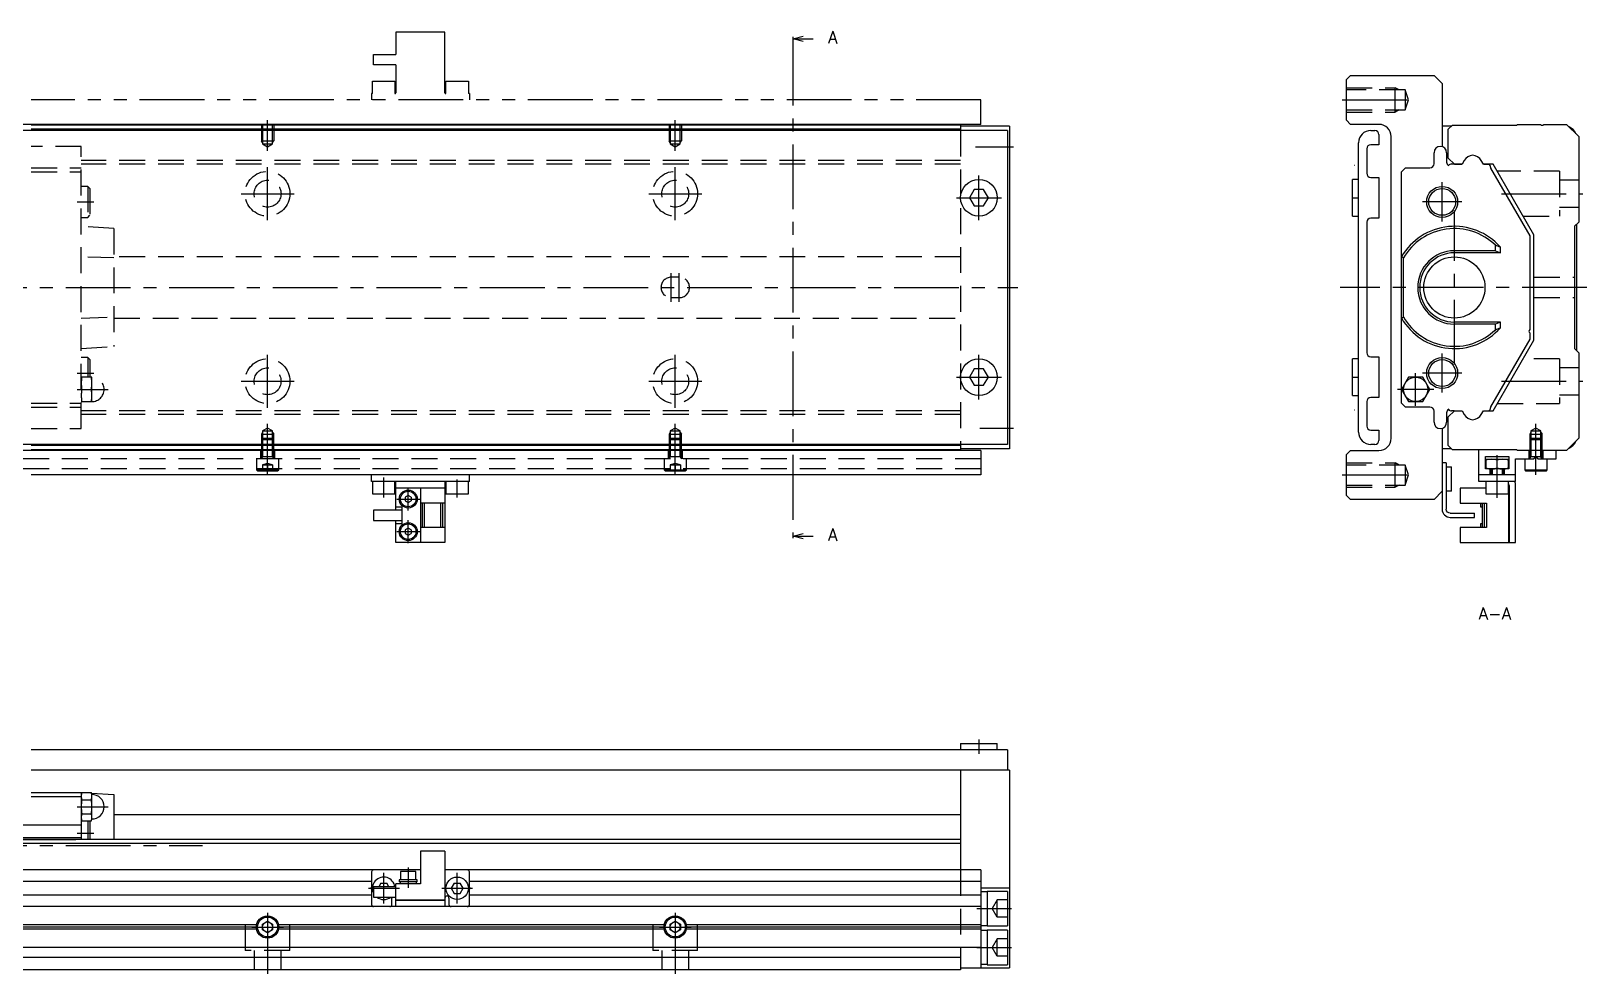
# Model space of a CAD drawing. Extents: x -4 to 877, y -8 to 240.
# Drawn here: x 495.3 to 876.9, y 9 to 240.3 of the extents above; entities that cross this region are included whole.
import ezdxf

# ---------------------------------------------------------------- set-up
doc = ezdxf.new("R2010")
doc.units = 0
doc.header["$LTSCALE"] = 0.5
for name, pattern in [('CENTER', [50.8, 31.75, -6.35, 6.35, -6.35]), ('DASHED', [19.05, 12.7, -6.35]), ('PHANTOM', [63.5, 31.75, -6.35, 6.35, -6.35, 6.35, -6.35])]:
    doc.linetypes.add(name, pattern=pattern)
for name, color, linetype in [('MSM_CENTER', 1, 'CENTER'), ('MSM_CONTINUOUS', 7, 'CONTINUOUS'), ('MSM_DASHED', 4, 'DASHED'), ('MSM_IMAGINARY', 6, 'PHANTOM'), ('MSM_NARROW', 5, 'CONTINUOUS'), ('MSM_PART_NUMBER', 7, 'CONTINUOUS')]:
    doc.layers.add(name, color=color, linetype=linetype)
doc.styles.get("Standard").update_dxf_attribs({"font": 'txt.shx', "height": 3, "bigfont": 'bigfont.shx'})

msp = doc.modelspace()

# ---------------------------------------------------------------- linework, layer by layer
at = {"layer": 'MSM_CENTER'}
for p, q in [((682.16, 237.89), (682.16, 116.86)), ((816.92, 223.38), (834.14, 223.38)), ((553.3, 210.87), (553.3, 218.38)), ((653.3, 210.87), (653.3, 218.38)), ((726.98, 211.88), (736.3, 211.88)), ((553.3, 193.88), (553.3, 206.88)), ((653.3, 193.88), (653.3, 206.88)), ((819.81, 207.38), (819.92, 207.38)), ((727.8, 193.88), (727.8, 204.88)), ((841.42, 193.58), (841.42, 203.18)), ((546.8, 200.38), (559.8, 200.38)), ((646.8, 200.38), (659.8, 200.38)), ((722.3, 199.38), (733.3, 199.38)), ((819.42, 199.38), (820.92, 199.38)), ((855.95, 200.38), (875.92, 200.38)), ((506.6, 198.38), (510.7, 198.38)), ((846.22, 198.38), (836.62, 198.38)), ((844.42, 158.48), (844.42, 196.28)), ((652.3, 173.88), (652.3, 180.88)), ((654.3, 173.88), (654.3, 180.88)), ((-4.2, 177.38), (737.3, 177.38)), ((876.92, 177.38), (816.42, 177.38)), ((553.3, 147.88), (553.3, 160.88)), ((653.3, 147.88), (653.3, 160.88)), ((727.8, 149.88), (727.8, 160.88)), ((841.42, 151.58), (841.42, 161.18)), ((506.6, 156.38), (510.7, 156.38)), ((546.8, 154.38), (559.8, 154.38)), ((646.8, 154.38), (659.8, 154.38)), ((722.3, 155.38), (733.3, 155.38)), ((819.42, 155.38), (820.92, 155.38)), ((834.92, 148.38), (834.92, 156.38)), ((846.22, 156.38), (836.62, 156.38)), ((855.95, 154.38), (875.92, 154.38)), ((506.6, 152.38), (514.2, 152.38)), ((839.38, 152.38), (830.46, 152.38)), ((819.81, 147.38), (819.92, 147.38)), ((553.3, 131.38), (553.3, 143.89)), ((653.3, 131.38), (653.3, 143.89)), ((727.98, 142.88), (736.3, 142.88)), ((864.41, 131.38), (864.41, 143.89)), ((854.92, 125.78), (854.92, 136.28)), ((581.8, 125.88), (581.8, 130.78)), ((599.8, 125.88), (599.8, 130.28)), ((816.92, 131.38), (834.14, 131.38)), ((587.8, 122.67), (587.8, 128.29)), ((584.99, 125.48), (590.61, 125.48)), ((587.8, 114.67), (587.8, 120.29)), ((584.99, 117.48), (590.61, 117.48)), ((727.8, 66.5), (727.8, 63)), ((506.6, 50), (514.2, 50)), ((506.6, 43.5), (510.7, 43.5)), ((-4.2, 40.5), (537.3, 40.5)), ((587.8, 35.1), (587.8, 30.1)), ((581.8, 26.25), (581.8, 33.75)), ((599.8, 26.25), (599.8, 33.75)), ((578.05, 30), (585.69, 30)), ((596.05, 30), (603.55, 30)), ((553.3, 24), (553.3, 9)), ((653.3, 24), (653.3, 9)), ((727.3, 25), (735.8, 25)), ((549.42, 20.5), (557.18, 20.5)), ((649.42, 20.5), (657.18, 20.5)), ((727.3, 15.5), (735.8, 15.5))]:
    msp.add_line(p, q, dxfattribs=at)
at = {"layer": 'MSM_CONTINUOUS'}
for p, q in [((682.16, 238.39), (684.66, 239.06)), ((682.16, 238.89), (682.16, 237.89)), ((682.16, 238.39), (687.16, 238.39)), ((684.66, 237.72), (682.16, 238.39)), ((817.92, 228.38), (818.92, 229.38)), ((818.92, 229.38), (839.42, 229.38)), ((839.42, 229.38), (841.42, 227.38)), ((817.92, 218.38), (817.92, 228.38)), ((841.42, 227.38), (841.42, 211.91)), ((818.92, 217.38), (817.92, 218.38)), ((734.8, 215.88), (169.8, 215.88)), ((723.3, 217.38), (183.3, 217.38)), ((723.3, 217.18), (495.3, 217.18)), ((723.3, 216.18), (495.3, 216.18)), ((723.3, 217.38), (723.3, 215.88)), ((735.3, 216.98), (723.3, 216.98)), ((734.8, 215.88), (734.8, 138.88)), ((735.3, 216.98), (735.3, 137.78)), ((825.92, 217.38), (818.92, 217.38)), ((823.92, 215.88), (824.92, 215.88)), ((825.92, 214.88), (825.92, 212.38)), ((828.92, 140.38), (828.92, 214.38)), ((843.72, 216.98), (841.42, 216.98)), ((842.92, 216.18), (843.92, 217.18)), ((842.92, 209.13), (842.92, 216.18)), ((843.92, 217.18), (859.72, 217.18)), ((859.72, 217.18), (859.92, 217.38)), ((859.92, 217.38), (865.52, 217.38)), ((866.32, 217.38), (871.92, 217.38)), ((871.92, 217.38), (874.92, 214.38)), ((874.92, 214.38), (874.92, 193.38)), ((820.92, 141.88), (820.92, 212.88)), ((822.92, 211.38), (822.92, 205.38)), ((825.92, 212.38), (823.92, 212.38)), ((839.42, 207.73), (839.42, 210.43)), ((842.52, 210.43), (842.52, 208.13)), ((831.42, 205.73), (832.42, 206.73)), ((832.42, 206.73), (838.42, 206.73)), ((844.42, 207.63), (842.92, 209.13)), ((843.72, 207.68), (844.37, 207.68)), ((844.37, 207.68), (844.42, 207.63)), ((844.37, 207.68), (844.42, 207.63)), ((844.42, 207.63), (846.31, 207.63)), ((846.31, 207.63), (844.42, 207.63)), ((846.82, 208.52), (846.31, 207.63)), ((851.53, 207.63), (851.02, 208.52)), ((853.92, 207.63), (851.53, 207.63)), ((851.53, 207.63), (852.79, 207.63)), ((853.31, 206.88), (853.31, 206.68)), ((853.31, 206.68), (862.92, 190.04)), ((863.92, 190.3), (853.92, 207.63)), ((819.42, 194.88), (819.42, 203.88)), ((820.92, 203.88), (819.42, 203.88)), ((823.92, 204.38), (825.92, 204.38)), ((825.92, 204.38), (825.92, 194.38)), ((831.42, 149.03), (831.42, 205.73)), ((726.65, 201.38), (725.49, 199.38)), ((725.49, 199.38), (726.65, 197.38)), ((728.95, 201.38), (726.65, 201.38)), ((730.11, 199.38), (728.95, 201.38)), ((728.95, 197.38), (730.11, 199.38)), ((726.65, 197.38), (728.95, 197.38)), ((819.42, 194.88), (820.92, 194.88)), ((822.92, 193.38), (822.92, 161.38)), ((825.92, 194.38), (823.92, 194.38)), ((874.92, 193.38), (873.92, 192.38)), ((873.92, 192.38), (873.92, 162.38)), ((874.42, 161.88), (874.42, 192.88)), ((854.48, 186.38), (854.48, 187.74)), ((855.7, 185.88), (855.7, 187.26)), ((862.92, 190.04), (862.92, 167.03)), ((863.92, 164.45), (863.92, 190.3)), ((831.92, 184.61), (831.42, 184.86)), ((831.92, 170.14), (831.92, 184.61)), ((854.48, 186.38), (844.42, 186.38)), ((855.7, 185.88), (844.42, 185.88)), ((854.48, 186.38), (855.7, 185.88)), ((831.42, 169.89), (831.92, 170.14)), ((855.7, 168.88), (844.42, 168.88)), ((854.48, 168.38), (844.42, 168.38)), ((855.7, 168.88), (854.48, 168.38)), ((854.48, 167.01), (854.48, 168.38)), ((855.7, 167.49), (855.7, 168.88)), ((862.92, 164.71), (853.31, 148.08)), ((853.92, 147.13), (863.92, 164.45)), ((862.92, 166.23), (862.92, 164.71)), ((823.92, 160.38), (825.92, 160.38)), ((825.92, 160.38), (825.92, 150.38)), ((873.92, 162.38), (874.92, 161.38)), ((874.92, 161.38), (874.92, 140.38)), ((726.65, 157.38), (725.49, 155.38)), ((728.95, 157.38), (726.65, 157.38)), ((730.11, 155.38), (728.95, 157.38)), ((819.42, 150.88), (819.42, 159.88)), ((820.92, 159.88), (819.42, 159.88)), ((725.49, 155.38), (726.65, 153.38)), ((726.65, 153.38), (728.95, 153.38)), ((728.95, 153.38), (730.11, 155.38)), ((833.19, 155.38), (831.46, 152.38)), ((836.65, 155.38), (833.19, 155.38)), ((838.38, 152.38), (836.65, 155.38)), ((819.42, 150.88), (820.92, 150.88)), ((822.92, 149.38), (822.92, 143.38)), ((825.92, 150.38), (823.92, 150.38)), ((832.42, 148.03), (831.42, 149.03)), ((831.46, 152.38), (833.19, 149.38)), ((833.19, 149.38), (836.65, 149.38)), ((836.65, 149.38), (838.38, 152.38)), ((838.42, 148.03), (832.42, 148.03)), ((839.42, 144.33), (839.42, 147.03)), ((842.52, 146.63), (842.52, 144.33)), ((842.92, 145.63), (844.42, 147.13)), ((842.92, 138.58), (842.92, 145.63)), ((844.37, 147.08), (843.72, 147.08)), ((844.42, 147.13), (846.31, 147.13)), ((846.31, 147.13), (846.82, 146.23)), ((851.02, 146.23), (851.53, 147.13)), ((851.53, 147.13), (853.92, 147.13)), ((853.31, 148.08), (853.31, 147.88)), ((823.92, 142.38), (825.92, 142.38)), ((825.92, 142.38), (825.92, 139.88)), ((841.42, 142.84), (841.42, 127.38)), ((734.8, 138.88), (169.8, 138.88)), ((723.3, 138.58), (495.3, 138.58)), ((723.3, 137.58), (495.3, 137.58)), ((723.3, 138.88), (723.3, 137.38)), ((735.3, 137.78), (723.3, 137.78)), ((824.92, 138.88), (823.92, 138.88)), ((843.72, 137.78), (841.42, 137.78)), ((843.92, 137.58), (842.92, 138.58)), ((859.72, 137.58), (843.92, 137.58)), ((859.92, 137.38), (859.72, 137.58)), ((874.92, 140.38), (871.92, 137.38)), ((728.3, 137.38), (178.3, 137.38)), ((728.3, 137.38), (728.3, 131.38)), ((817.92, 136.38), (818.92, 137.38)), ((817.92, 126.38), (817.92, 136.38)), ((818.92, 137.38), (825.92, 137.38)), ((842.42, 134.38), (841.42, 134.38)), ((842.42, 134.38), (842.42, 122.98)), ((850.42, 129.78), (850.42, 137.38)), ((852.07, 135.88), (857.77, 135.88)), ((852.07, 132.88), (852.07, 135.88)), ((852.17, 135.28), (857.67, 135.28)), ((852.17, 135.28), (852.17, 132.88)), ((854.92, 133.12), (854.92, 135.03)), ((857.67, 132.88), (857.67, 135.28)), ((857.77, 135.88), (857.77, 132.88)), ((859.42, 129.78), (859.42, 135.38)), ((859.42, 135.38), (863.92, 135.38)), ((871.92, 137.38), (859.92, 137.38)), ((861.67, 135.38), (861.67, 132.68)), ((863.92, 135.38), (864.42, 135.88)), ((864.42, 135.88), (864.92, 135.38)), ((864.92, 135.38), (869.42, 135.38)), ((867.17, 132.68), (867.17, 135.38)), ((869.42, 135.38), (869.42, 137.38)), ((728.3, 131.38), (495.3, 131.38)), ((578.8, 129.78), (578.8, 131.38)), ((602.8, 129.78), (578.8, 129.78)), ((579.05, 129.78), (579.05, 126.78)), ((584.55, 126.78), (584.55, 129.78)), ((597.05, 129.78), (597.05, 126.78)), ((602.55, 126.78), (602.55, 129.78)), ((602.8, 129.78), (602.8, 131.38)), ((842.42, 133.38), (843.72, 133.38)), ((843.72, 127.38), (843.72, 133.38)), ((859.42, 131.38), (850.42, 131.38)), ((859.42, 129.78), (850.42, 129.78)), ((857.77, 132.88), (852.07, 132.88)), ((852.17, 129.78), (852.17, 126.78)), ((853.22, 131.38), (853.22, 132.88)), ((853.42, 132.88), (853.42, 131.38)), ((856.42, 131.38), (856.42, 132.88)), ((856.62, 132.88), (856.62, 131.38)), ((857.67, 126.78), (857.67, 129.78)), ((861.67, 132.68), (867.17, 132.68)), ((861.67, 132.68), (861.84, 132.38)), ((861.84, 132.38), (867, 132.38)), ((867, 132.38), (867.17, 132.68)), ((579.05, 126.78), (584.55, 126.78)), ((584.8, 122.73), (584.8, 129.64)), ((596.8, 128.18), (584.8, 128.18)), ((587.8, 126.34), (587.05, 125.91)), ((588.55, 125.91), (587.8, 126.34)), ((590.8, 128.18), (590.8, 114.78)), ((596.8, 129.64), (596.8, 114.78)), ((597.05, 126.78), (602.55, 126.78)), ((818.92, 125.38), (817.92, 126.38)), ((841.42, 127.38), (839.42, 125.38)), ((841.42, 127.38), (841.42, 122.98)), ((843.72, 127.38), (842.42, 127.38)), ((852.17, 128.18), (845.82, 128.18)), ((845.82, 128.18), (845.82, 124.48)), ((852.17, 126.78), (857.67, 126.78)), ((857.77, 128.18), (857.67, 128.18)), ((857.77, 114.78), (857.77, 128.18)), ((857.77, 128.13), (857.82, 128.13)), ((857.82, 128.78), (857.82, 114.78)), ((859.42, 114.78), (859.42, 128.78)), ((579.3, 122.73), (579.3, 120.23)), ((586.3, 122.73), (579.3, 122.73)), ((586.3, 123.48), (584.8, 123.48)), ((586.3, 119.48), (586.3, 123.48)), ((587.05, 125.91), (587.05, 125.04)), ((587.05, 125.04), (587.8, 124.61)), ((587.8, 124.61), (588.55, 125.04)), ((588.55, 125.91), (588.55, 125.04)), ((596.8, 124.48), (590.8, 124.48)), ((591.3, 118.48), (591.3, 124.48)), ((591.8, 118.48), (591.8, 124.48)), ((595.8, 118.48), (595.8, 124.48)), ((596.3, 118.48), (596.3, 124.48)), ((839.42, 125.38), (818.92, 125.38)), ((845.82, 124.48), (852.32, 124.48)), ((850.82, 124.48), (850.82, 123.58)), ((850.82, 123.58), (851.32, 123.58)), ((851.32, 118.48), (851.32, 124.48)), ((851.82, 118.48), (851.82, 124.48)), ((852.32, 124.48), (852.32, 118.48)), ((579.3, 120.23), (586.3, 120.23)), ((584.8, 114.78), (584.8, 120.23)), ((584.8, 119.48), (586.3, 119.48)), ((587.8, 118.34), (587.05, 117.91)), ((588.55, 117.91), (587.8, 118.34)), ((596.8, 118.48), (590.8, 118.48)), ((843.42, 121.98), (849.32, 121.98)), ((843.42, 120.98), (849.32, 120.98)), ((845.82, 118.48), (845.82, 114.78)), ((852.32, 118.48), (845.82, 118.48)), ((849.32, 120.98), (849.32, 121.98)), ((850.82, 119.38), (850.82, 118.48)), ((851.32, 119.38), (850.82, 119.38)), ((596.8, 114.78), (584.8, 114.78)), ((587.05, 117.91), (587.05, 117.04)), ((587.05, 117.04), (587.8, 116.61)), ((587.8, 116.61), (588.55, 117.04)), ((588.55, 117.91), (588.55, 117.04)), ((682.16, 116.36), (684.66, 117.03)), ((682.16, 116.86), (682.16, 115.86)), ((682.16, 116.36), (687.16, 116.36)), ((684.66, 115.69), (682.16, 116.36)), ((845.82, 114.78), (857.77, 114.78)), ((857.77, 114.83), (857.82, 114.83)), ((857.82, 114.78), (859.42, 114.78)), ((723.3, 65.5), (723.3, 64)), ((723.3, 65.5), (732.3, 65.5)), ((732.3, 64), (732.3, 65.5)), ((734.8, 64), (495.3, 64)), ((734.8, 64), (734.8, 59)), ((735.3, 59), (495.3, 59)), ((723.3, 59), (723.3, 34.5)), ((735.3, 59), (735.3, 10.5)), ((495.3, 53.5), (507.6, 53.5)), ((507.6, 53.5), (508.17, 53.46)), ((507.6, 53.5), (507.6, 42)), ((507.72, 53.46), (507.6, 53)), ((507.72, 53.46), (510.08, 53.46)), ((510.2, 53), (510.08, 53.46)), ((495.3, 52.5), (507.6, 52.5)), ((507.61, 52.41), (507.6, 52.6)), ((507.72, 51.73), (510.08, 51.73)), ((510.11, 53.34), (515.6, 53)), ((510.2, 47), (510.2, 53)), ((515.6, 53), (515.6, 42)), ((507.6, 47), (507.72, 46.54)), ((507.72, 48.27), (510.08, 48.27)), ((507.72, 46.54), (510.08, 46.54)), ((509.2, 46.54), (509.2, 42)), ((509.7, 46.54), (509.7, 42)), ((510.08, 46.54), (510.2, 47)), ((723.3, 48), (515.6, 48)), ((507.6, 45.5), (402, 45.5)), ((506.3, 45.5), (403.3, 45.5)), ((506.3, 42.4), (462.3, 42.4)), ((507.6, 42.4), (462.3, 42.4)), ((462.3, 42), (506.3, 42)), ((723.3, 42), (462.3, 42)), ((723.3, 41), (462.3, 41)), ((596.8, 39.1), (590.8, 39.1)), ((590.8, 39.1), (590.8, 31.1)), ((596.8, 39.1), (596.8, 25.5)), ((590.8, 34.5), (459.3, 34.5)), ((728.3, 34.5), (596.8, 34.5)), ((728.3, 34.5), (728.3, 10.5)), ((578.8, 31.7), (465.3, 31.7)), ((578.8, 34), (578.8, 26)), ((581.08, 31.25), (580.56, 30.35)), ((581.08, 31.25), (582.52, 31.25)), ((583.04, 30.35), (582.52, 31.25)), ((590.8, 31.1), (584.8, 31.1)), ((584.8, 25.5), (584.8, 31.1)), ((585.6, 32.1), (585.6, 31.6)), ((590, 32.1), (585.6, 32.1)), ((590, 31.6), (585.6, 31.6)), ((585.8, 31.6), (585.8, 31.1)), ((585.9, 34.1), (585.9, 32.1)), ((589.7, 34.1), (585.9, 34.1)), ((589.7, 32.1), (589.7, 34.1)), ((589.8, 31.1), (589.8, 31.6)), ((590, 31.6), (590, 32.1)), ((599.08, 31.25), (598.36, 30)), ((599.08, 31.25), (600.52, 31.25)), ((601.24, 30), (600.52, 31.25)), ((602.8, 26), (602.8, 34)), ((728.3, 31.7), (602.8, 31.7)), ((578.8, 28.3), (465.3, 28.3)), ((578.8, 30.3), (578.62, 30)), ((578.62, 30), (578.8, 29.7)), ((584.8, 30.35), (579.3, 30.35)), ((579.3, 30.35), (579.3, 27.85)), ((579.3, 27.85), (584.8, 27.85)), ((583.8, 26), (583.8, 27.6)), ((584.8, 27.15), (596.8, 27.15)), ((584.8, 27.1), (596.8, 27.1)), ((584.85, 27.15), (584.85, 27.1)), ((596.75, 27.15), (596.75, 27.1)), ((597.8, 27.6), (597.8, 26)), ((598.36, 30), (599.08, 28.75)), ((599.08, 28.75), (600.52, 28.75)), ((600.52, 28.75), (601.24, 30)), ((602.98, 30), (602.8, 30.3)), ((602.8, 29.7), (602.98, 30)), ((728.3, 28.3), (602.8, 28.3)), ((735.3, 30), (728.3, 30)), ((729.8, 29.15), (728.3, 29.15)), ((734.8, 29.25), (729.8, 29.25)), ((729.8, 29.25), (729.8, 20.75)), ((734.8, 29.25), (734.8, 20.75)), ((728.3, 25.5), (178.3, 25.5)), ((550.6, 21), (456, 21)), ((550.6, 20), (456, 20)), ((550.55, 20.5), (456.05, 20.5)), ((552.05, 21.22), (553.3, 21.94)), ((552.05, 19.78), (552.05, 21.22)), ((553.3, 19.06), (552.05, 19.78)), ((553.3, 21.94), (554.55, 21.22)), ((554.55, 19.78), (553.3, 19.06)), ((554.55, 21.22), (554.55, 19.78)), ((650.6, 21), (556, 21)), ((650.6, 20), (556, 20)), ((650.55, 20.5), (556.05, 20.5)), ((652.05, 21.22), (653.3, 21.94)), ((652.05, 19.78), (652.05, 21.22)), ((653.3, 19.06), (652.05, 19.78)), ((653.3, 21.94), (654.55, 21.22)), ((654.55, 19.78), (653.3, 19.06)), ((654.55, 21.22), (654.55, 19.78)), ((728.3, 21), (656, 21)), ((728.3, 20), (656, 20)), ((728.3, 20.5), (656.05, 20.5)), ((728.3, 20.85), (729.8, 20.85)), ((729.8, 19.65), (728.3, 19.65)), ((729.8, 20.75), (734.8, 20.75)), ((734.8, 19.75), (729.8, 19.75)), ((729.8, 19.75), (729.8, 11.25)), ((734.8, 19.75), (734.8, 11.25)), ((728.3, 15.5), (178.3, 15.5)), ((723.3, 15.5), (723.3, 10)), ((723.3, 13), (183.3, 13)), ((723.3, 10), (183.3, 10)), ((723.3, 10.5), (735.3, 10.5)), ((728.3, 11.35), (729.8, 11.35)), ((729.8, 11.25), (734.8, 11.25))]:
    msp.add_line(p, q, dxfattribs=at)
for centre, radius in [((727.8, 199.38), 4.5), ((841.42, 198.38), 3.8), ((841.42, 198.38), 3.3), ((844.42, 177.38), 7.5), ((727.8, 155.38), 4.5), ((841.42, 156.38), 3.8), ((841.42, 156.38), 3.3), ((834.92, 152.38), 3), ((587.8, 125.48), 2.2), ((587.8, 125.48), 1.9), ((587.8, 117.48), 2.2), ((587.8, 117.48), 1.9), ((599.8, 30), 2.75), ((553.3, 20.5), 2.75), ((553.3, 20.5), 2.45), ((653.3, 20.5), 2.75), ((653.3, 20.5), 2.45), ((553.3, 20.5), 1.25), ((653.3, 20.5), 1.25)]:
    msp.add_circle(centre, radius, dxfattribs=at)
for centre, radius, start, end in [((823.92, 212.88), 3, 90, 180), ((824.92, 214.88), 1, 0, 90), ((825.92, 214.38), 3, 0, 90), ((865.92, 217.68), 0.5, 216.8699, 323.1301), ((871.42, 213.98), 3, 21.8151, 68.1849), ((823.92, 211.38), 1, 90, 180), ((840.97, 210.43), 1.55, 0, 180), ((838.42, 207.73), 1, 270, 0), ((843.52, 208.13), 1, 180, 239.9081), ((843.72, 206.88), 0.8, 90, 151.2511), ((849.07, 207.22), 2.6, 93.4107, 150), ((848.76, 207.22), 2.6, 30, 86.5893), ((852.51, 206.88), 0.8, 0, 69.6276), ((823.92, 205.38), 1, 180, 270), ((823.92, 193.38), 1, 90, 180), ((844.42, 177.38), 15, 41.2361, 150.0736), ((844.42, 177.38), 14.44, 45.8486, 149.949), ((850.27, 175.08), 13.33, 65.9851, 71.6163), ((844.42, 177.38), 9, 90, 270), ((844.42, 177.38), 8.5, 90, 270), ((844.42, 177.38), 15, 209.9264, 318.7639), ((844.42, 177.38), 14.44, 210.051, 314.1514), ((850.3, 179.6), 13.26, 288.3686, 294.03), ((863.22, 166.63), 0.5, 126.8699, 233.1301), ((823.92, 161.38), 1, 180, 270), ((823.92, 149.38), 1, 90, 180), ((838.42, 147.03), 1, 0, 90), ((843.52, 146.63), 1, 120.0919, 180), ((843.72, 147.88), 0.8, 208.7489, 270), ((849.07, 147.53), 2.6, 210, 266.5893), ((848.76, 147.53), 2.6, 273.4107, 330), ((852.51, 147.88), 0.8, 290.3641, 0), ((823.92, 141.88), 3, 180, 270), ((823.92, 143.38), 1, 180, 270), ((840.97, 144.33), 1.55, 180, 0), ((824.92, 139.88), 1, 270, 0), ((825.92, 140.38), 3, 270, 0), ((871.42, 140.78), 3, 291.8137, 338.1863), ((853.54, 131.3), 3.98, 69.7735, 110.2265), ((856.29, 131.3), 3.98, 69.7735, 110.2265), ((584.55, 129.24), 0.531, 67.7887, 89.707), ((597.05, 129.24), 0.531, 90.293, 112.2113), ((853.54, 136.85), 3.98, 249.7735, 290.2265), ((856.29, 136.85), 3.98, 249.7735, 290.2265), ((856.82, 128.78), 2.6, 0, 22.6199), ((584.7, 129.65), 0.0991, 355.8281, 61.8151), ((596.9, 129.65), 0.0991, 118.1849, 184.1719), ((856.82, 128.78), 1, 0, 31.7883), ((843.42, 122.98), 2, 180, 270), ((510.91, 52.57), 3.31, 164.2277, 179.4294), ((506.89, 52.56), 3.31, 0.5738, 15.7691), ((510.91, 52.63), 3.31, 180.5738, 195.7691), ((520.49, 49.95), 12.89, 172.0306, 179.7562), ((521.06, 50.1), 13.46, 180.407, 187.8062), ((506.89, 52.63), 3.31, 344.2277, 359.4294), ((497.31, 49.94), 12.89, 0.2452, 7.968), ((496.74, 50.1), 13.46, 352.1938, 359.593), ((510.2, 50), 3, 270, 90), ((510.91, 47.37), 3.31, 164.2277, 179.4294), ((510.91, 47.44), 3.31, 180.5738, 195.7691), ((506.89, 47.37), 3.31, 0.5738, 15.7691), ((506.89, 47.43), 3.31, 344.2277, 359.4294), ((579.3, 34), 0.5, 90, 180), ((602.3, 34), 0.5, 0, 90), ((581.8, 30), 2.75, 7.312, 204.62), ((581.8, 30), 2.75, 231.4273, 308.5727), ((584.3, 27.6), 0.5, 150, 180), ((584.28, 27.59), 0.517, 4.3661, 29.8325), ((597.3, 27.6), 0.5, 0, 180), ((579.3, 26), 0.5, 180, 270), ((583.3, 26), 0.5, 270, 0), ((598.3, 26), 0.5, 180, 270), ((602.3, 26), 0.5, 270, 0)]:
    msp.add_arc(centre, radius, start, end, dxfattribs=at)
at = {"layer": 'MSM_CONTINUOUS', "extrusion": (0, 0, -1)}
msp.add_arc((-843.42, 122.98), 1, 270, 0, dxfattribs=at)
at = {"layer": 'MSM_DASHED'}
for p, q in [((817.92, 226.38), (829.92, 226.38)), ((832.32, 225.83), (817.92, 225.83)), ((829.92, 220.38), (829.92, 226.38)), ((830.86, 225.83), (829.92, 226.38)), ((833.14, 223.38), (832.32, 225.83)), ((832.32, 225.83), (832.32, 220.92)), ((832.32, 220.92), (833.14, 223.38)), ((817.92, 220.92), (832.32, 220.92)), ((817.92, 220.38), (829.92, 220.38)), ((830.86, 220.92), (829.92, 220.38)), ((551.8, 217.38), (551.8, 213.38)), ((552.07, 217.38), (552.07, 212.58)), ((554.53, 212.58), (554.53, 217.38)), ((554.8, 217.38), (554.8, 213.38)), ((651.8, 217.38), (651.8, 213.38)), ((652.07, 217.38), (652.07, 212.58)), ((654.53, 212.58), (654.53, 217.38)), ((654.8, 217.38), (654.8, 213.38)), ((723.3, 215.88), (723.3, 138.88)), ((507.6, 211.98), (495.3, 211.98)), ((507.6, 142.78), (507.6, 211.98)), ((551.8, 213.38), (554.8, 213.38)), ((552.07, 212.91), (551.8, 213.38)), ((552.07, 212.58), (554.53, 212.58)), ((552.07, 212.58), (553.3, 211.87)), ((553.3, 211.87), (554.53, 212.58)), ((554.53, 212.91), (554.8, 213.38)), ((651.8, 213.38), (654.8, 213.38)), ((652.07, 212.91), (651.8, 213.38)), ((652.07, 212.58), (654.53, 212.58)), ((652.07, 212.58), (653.3, 211.87)), ((653.3, 211.87), (654.53, 212.58)), ((654.53, 212.91), (654.8, 213.38)), ((495.3, 206.73), (507.6, 206.73)), ((723.3, 208.52), (507.6, 208.52)), ((723.3, 207.63), (507.6, 207.63)), ((495.3, 205.73), (507.6, 205.73)), ((870.22, 205.88), (854.93, 205.88)), ((870.22, 205.88), (870.22, 194.88)), ((874.92, 203.68), (870.22, 203.68)), ((509.2, 202.18), (507.6, 202.18)), ((509.2, 202.18), (509.2, 194.58)), ((509.7, 201.68), (509.2, 202.18)), ((509.7, 201.68), (509.7, 195.08)), ((509.2, 194.58), (509.7, 195.08)), ((861.28, 194.88), (870.22, 194.88)), ((870.22, 197.08), (874.92, 197.08)), ((507.6, 194.58), (509.2, 194.58)), ((515.6, 191.82), (507.6, 192.38)), ((515.6, 191.82), (515.6, 162.93)), ((515.6, 184.61), (507.6, 184.86)), ((723.3, 184.88), (515.6, 184.88)), ((654.3, 179.88), (652.3, 179.88)), ((863.92, 179.88), (873.92, 179.88)), ((652.3, 174.88), (654.3, 174.88)), ((863.92, 174.88), (873.92, 174.88)), ((507.6, 169.89), (515.6, 170.14)), ((515.6, 169.88), (723.3, 169.88)), ((507.6, 162.38), (515.6, 162.93)), ((509.2, 160.18), (507.6, 160.18)), ((509.7, 159.68), (509.2, 160.18)), ((509.2, 160.18), (509.2, 155.38)), ((509.7, 159.68), (509.7, 155.38)), ((870.22, 159.88), (861.28, 159.88)), ((870.22, 159.88), (870.22, 148.88)), ((874.92, 157.68), (870.22, 157.68)), ((510.2, 155.38), (507.6, 155.38)), ((510.2, 149.38), (510.2, 155.38)), ((495.3, 149.03), (507.6, 149.03)), ((507.6, 149.38), (510.2, 149.38)), ((854.93, 148.88), (870.22, 148.88)), ((870.22, 151.08), (874.92, 151.08)), ((495.3, 148.03), (507.6, 148.03)), ((723.3, 147.13), (507.6, 147.13)), ((723.3, 146.23), (507.6, 146.23)), ((495.3, 142.78), (507.6, 142.78)), ((552.07, 141.84), (551.8, 141.38)), ((551.8, 141.38), (551.8, 135.38)), ((551.8, 141.38), (554.8, 141.38)), ((553.3, 142.89), (552.07, 142.18)), ((552.07, 142.18), (552.07, 135.84)), ((552.07, 142.18), (554.53, 142.18)), ((554.53, 142.18), (553.3, 142.89)), ((554.53, 135.84), (554.53, 142.18)), ((554.53, 141.84), (554.8, 141.38)), ((554.8, 135.38), (554.8, 141.38)), ((652.07, 141.84), (651.8, 141.38)), ((651.8, 141.38), (651.8, 135.38)), ((651.8, 141.38), (654.8, 141.38)), ((653.3, 142.89), (652.07, 142.18)), ((652.07, 142.18), (652.07, 135.84)), ((652.07, 142.18), (654.53, 142.18)), ((654.53, 142.18), (653.3, 142.89)), ((654.53, 135.84), (654.53, 142.18)), ((654.53, 141.84), (654.8, 141.38)), ((654.8, 135.38), (654.8, 141.38)), ((863.18, 141.84), (862.91, 141.38)), ((862.91, 141.38), (862.91, 135.38)), ((862.91, 141.38), (865.91, 141.38)), ((864.41, 142.89), (863.18, 142.18)), ((863.18, 142.18), (863.18, 135.84)), ((863.18, 142.18), (865.64, 142.18)), ((865.64, 142.18), (864.41, 142.89)), ((865.64, 135.84), (865.64, 142.18)), ((865.64, 141.84), (865.91, 141.38)), ((865.91, 135.38), (865.91, 141.38)), ((552.07, 140.38), (551.8, 140.1)), ((551.8, 140.1), (554.8, 140.1)), ((552.07, 140.38), (554.53, 140.38)), ((554.8, 140.1), (554.53, 140.38)), ((652.07, 140.38), (651.8, 140.1)), ((651.8, 140.1), (654.8, 140.1)), ((652.07, 140.38), (654.53, 140.38)), ((654.8, 140.1), (654.53, 140.38)), ((863.18, 140.38), (862.91, 140.1)), ((862.91, 140.1), (865.91, 140.1)), ((863.18, 140.38), (865.64, 140.38)), ((865.91, 140.1), (865.64, 140.38)), ((728.3, 135.38), (178.3, 135.38)), ((550.55, 135.38), (550.55, 132.68)), ((551.55, 137.38), (551.55, 135.38)), ((554.8, 135.84), (551.8, 135.84)), ((552.07, 135.84), (551.8, 135.38)), ((553.3, 134.21), (552.05, 133.88)), ((552.05, 133.88), (552.05, 132.38)), ((552.05, 133.88), (554.55, 133.88)), ((554.55, 133.88), (553.3, 134.21)), ((553.3, 133.88), (553.3, 132.38)), ((554.53, 135.84), (554.8, 135.38)), ((554.55, 133.88), (554.55, 132.38)), ((555.05, 135.38), (555.05, 137.38)), ((556.05, 132.68), (556.05, 135.38)), ((650.55, 135.38), (650.55, 132.68)), ((651.55, 137.38), (651.55, 135.38)), ((654.8, 135.84), (651.8, 135.84)), ((652.07, 135.84), (651.8, 135.38)), ((653.3, 134.21), (652.05, 133.88)), ((652.05, 133.88), (652.05, 132.38)), ((652.05, 133.88), (654.55, 133.88)), ((654.55, 133.88), (653.3, 134.21)), ((653.3, 133.88), (653.3, 132.38)), ((654.53, 135.84), (654.8, 135.38)), ((654.55, 133.88), (654.55, 132.38)), ((655.05, 135.38), (655.05, 137.38)), ((656.05, 132.68), (656.05, 135.38)), ((817.92, 134.38), (829.92, 134.38)), ((832.32, 133.83), (817.92, 133.83)), ((829.92, 128.38), (829.92, 134.38)), ((830.86, 133.83), (829.92, 134.38)), ((833.14, 131.38), (832.32, 133.83)), ((832.32, 133.83), (832.32, 128.92)), ((862.66, 137.38), (862.66, 135.38)), ((862.91, 135.38), (863.18, 135.84)), ((865.92, 135.84), (862.92, 135.84)), ((865.91, 135.38), (865.64, 135.84)), ((866.16, 135.38), (866.16, 137.38)), ((728.3, 132.88), (178.3, 132.88)), ((550.55, 132.68), (550.85, 132.38)), ((550.55, 132.68), (556.05, 132.68)), ((550.85, 132.38), (555.75, 132.38)), ((555.75, 132.38), (556.05, 132.68)), ((650.55, 132.68), (650.85, 132.38)), ((650.55, 132.68), (656.05, 132.68)), ((650.85, 132.38), (655.75, 132.38)), ((655.75, 132.38), (656.05, 132.68)), ((832.32, 128.92), (833.14, 131.38)), ((817.92, 128.92), (832.32, 128.92)), ((817.92, 128.38), (829.92, 128.38)), ((830.86, 128.92), (829.92, 128.38)), ((723.3, 34.5), (723.3, 15.5)), ((732.3, 27.13), (731.07, 25)), ((732.3, 22.88), (732.3, 27.13)), ((734.8, 27.13), (732.3, 27.13)), ((732.3, 22.88), (731.07, 25)), ((732.3, 25), (734.8, 25)), ((547.8, 21), (547.8, 14.7)), ((558.8, 14.7), (558.8, 21)), ((647.8, 21), (647.8, 14.7)), ((658.8, 14.7), (658.8, 21)), ((734.8, 22.88), (732.3, 22.88)), ((732.3, 17.63), (731.07, 15.5)), ((732.3, 13.38), (731.07, 15.5)), ((732.3, 13.38), (732.3, 17.63)), ((734.8, 17.63), (732.3, 17.63)), ((732.3, 15.5), (734.8, 15.5)), ((558.8, 14.7), (547.8, 14.7)), ((550, 14.7), (550, 10)), ((556.6, 10), (556.6, 14.7)), ((658.8, 14.7), (647.8, 14.7)), ((650, 14.7), (650, 10)), ((656.6, 10), (656.6, 14.7)), ((734.8, 13.38), (732.3, 13.38))]:
    msp.add_line(p, q, dxfattribs=at)
for centre, radius in [((553.3, 200.38), 5.5), ((553.3, 200.38), 3.3), ((653.3, 200.38), 5.5), ((653.3, 200.38), 3.3), ((553.3, 154.38), 5.5), ((553.3, 154.38), 3.3), ((653.3, 154.38), 5.5), ((653.3, 154.38), 3.3)]:
    msp.add_circle(centre, radius, dxfattribs=at)
for centre, radius, start, end in [((652.3, 177.38), 2.5, 90, 270), ((654.3, 177.38), 2.5, 270, 90), ((517.29, 153.83), 9.69, 170.8086, 179.713), ((517.3, 153.92), 9.7, 180.2886, 189.1898), ((500.5, 153.83), 9.7, 0.2886, 9.1898), ((500.51, 153.92), 9.69, 350.8086, 359.713), ((510.2, 152.38), 3, 270, 90), ((517.29, 150.83), 9.69, 170.8086, 179.713), ((517.3, 150.92), 9.7, 180.2886, 189.1898), ((500.5, 150.83), 9.7, 0.2886, 9.1898), ((500.51, 150.92), 9.69, 350.8086, 359.713)]:
    msp.add_arc(centre, radius, start, end, dxfattribs=at)
at = {"layer": 'MSM_IMAGINARY'}
for p, q in [((584.8, 239.98), (584.8, 234.53)), ((596.8, 239.98), (584.8, 239.98)), ((596.8, 225.11), (596.8, 239.98)), ((579.3, 232.03), (579.3, 234.53)), ((579.3, 234.53), (584.8, 234.53)), ((584.8, 232.03), (579.3, 232.03)), ((584.8, 232.03), (584.8, 225.11)), ((579.05, 227.98), (584.55, 227.98)), ((579.05, 224.98), (579.05, 227.98)), ((584.55, 227.98), (584.55, 224.98)), ((597.05, 227.98), (602.55, 227.98)), ((597.05, 224.98), (597.05, 227.98)), ((602.55, 227.98), (602.55, 224.98)), ((728.3, 223.38), (495.3, 223.38)), ((578.8, 224.98), (578.8, 223.38)), ((579.05, 224.98), (578.8, 224.98)), ((602.8, 224.98), (602.55, 224.98)), ((602.8, 224.98), (602.8, 223.38)), ((728.3, 217.38), (728.3, 223.38)), ((728.3, 217.38), (723.3, 217.38))]:
    msp.add_line(p, q, dxfattribs=at)
for centre, radius, start, end in [((584.56, 225.45), 0.475, 268.452, 292.8578), ((584.7, 225.1), 0.0991, 298.1849, 4.1719), ((596.9, 225.1), 0.0991, 175.8281, 241.8151), ((597.04, 225.45), 0.475, 247.1422, 271.548)]:
    msp.add_arc(centre, radius, start, end, dxfattribs=at)
at = {"layer": 'MSM_NARROW'}
for p, q in [((853.69, 132.88), (853.69, 131.38)), ((856.15, 132.88), (856.15, 131.38))]:
    msp.add_line(p, q, dxfattribs=at)

# ---------------------------------------------------------------- texts
at = {"layer": 'MSM_PART_NUMBER'}
for s, p in [('A', (690.78, 237.26)), ('A', (690.78, 115.23)), ('A-A', (850.36, 95.91))]:
    msp.add_text(s, height=3, dxfattribs=at).set_placement(p)

doc.saveas('drawing.dxf')
